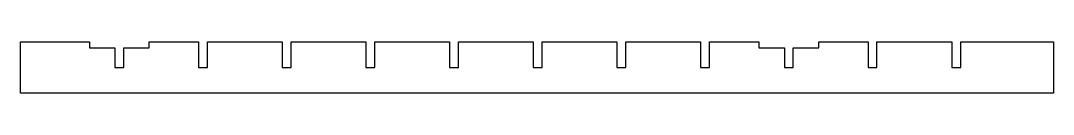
# Model space of a CAD drawing. Extents: x 0 to 346, y 0 to 17.
import ezdxf

# ---------------------------------------------------------------- set-up
doc = ezdxf.new("R2010")
doc.units = 0
doc.layers.get('0').update_dxf_attribs({"linetype": 'continuous'})

msp = doc.modelspace()

# ---------------------------------------------------------------- linework, layer by layer
at = {"color": 7}
msp.add_lwpolyline([(267, 17), (283.5, 17), (283.5, 8.5), (286.5, 8.5), (286.5, 17), (311.5, 17), (311.5, 8.5), (314.5, 8.5), (314.5, 17), (345.5, 17), (345.5, 0), (0, 0), (0, 17), (23, 17), (23, 15), (31.5, 15), (31.5, 8.5), (34.5, 8.5), (34.5, 15), (43, 15), (43, 17), (59.5, 17), (59.5, 8.5), (62.5, 8.5), (62.5, 17), (87.5, 17), (87.5, 8.5), (90.5, 8.5), (90.5, 17), (115.5, 17), (115.5, 8.5), (118.5, 8.5), (118.5, 17), (143.5, 17), (143.5, 8.5), (146.5, 8.5), (146.5, 17), (171.5, 17), (171.5, 8.5), (174.5, 8.5), (174.5, 17), (199.5, 17), (199.5, 8.5), (202.5, 8.5), (202.5, 17), (227.5, 17), (227.5, 8.5), (230.5, 8.5), (230.5, 17), (247, 17), (247, 15), (255.5, 15), (255.5, 8.5), (258.5, 8.5), (258.5, 15), (267, 15)], close=True, dxfattribs=at)

doc.saveas('drawing.dxf')
